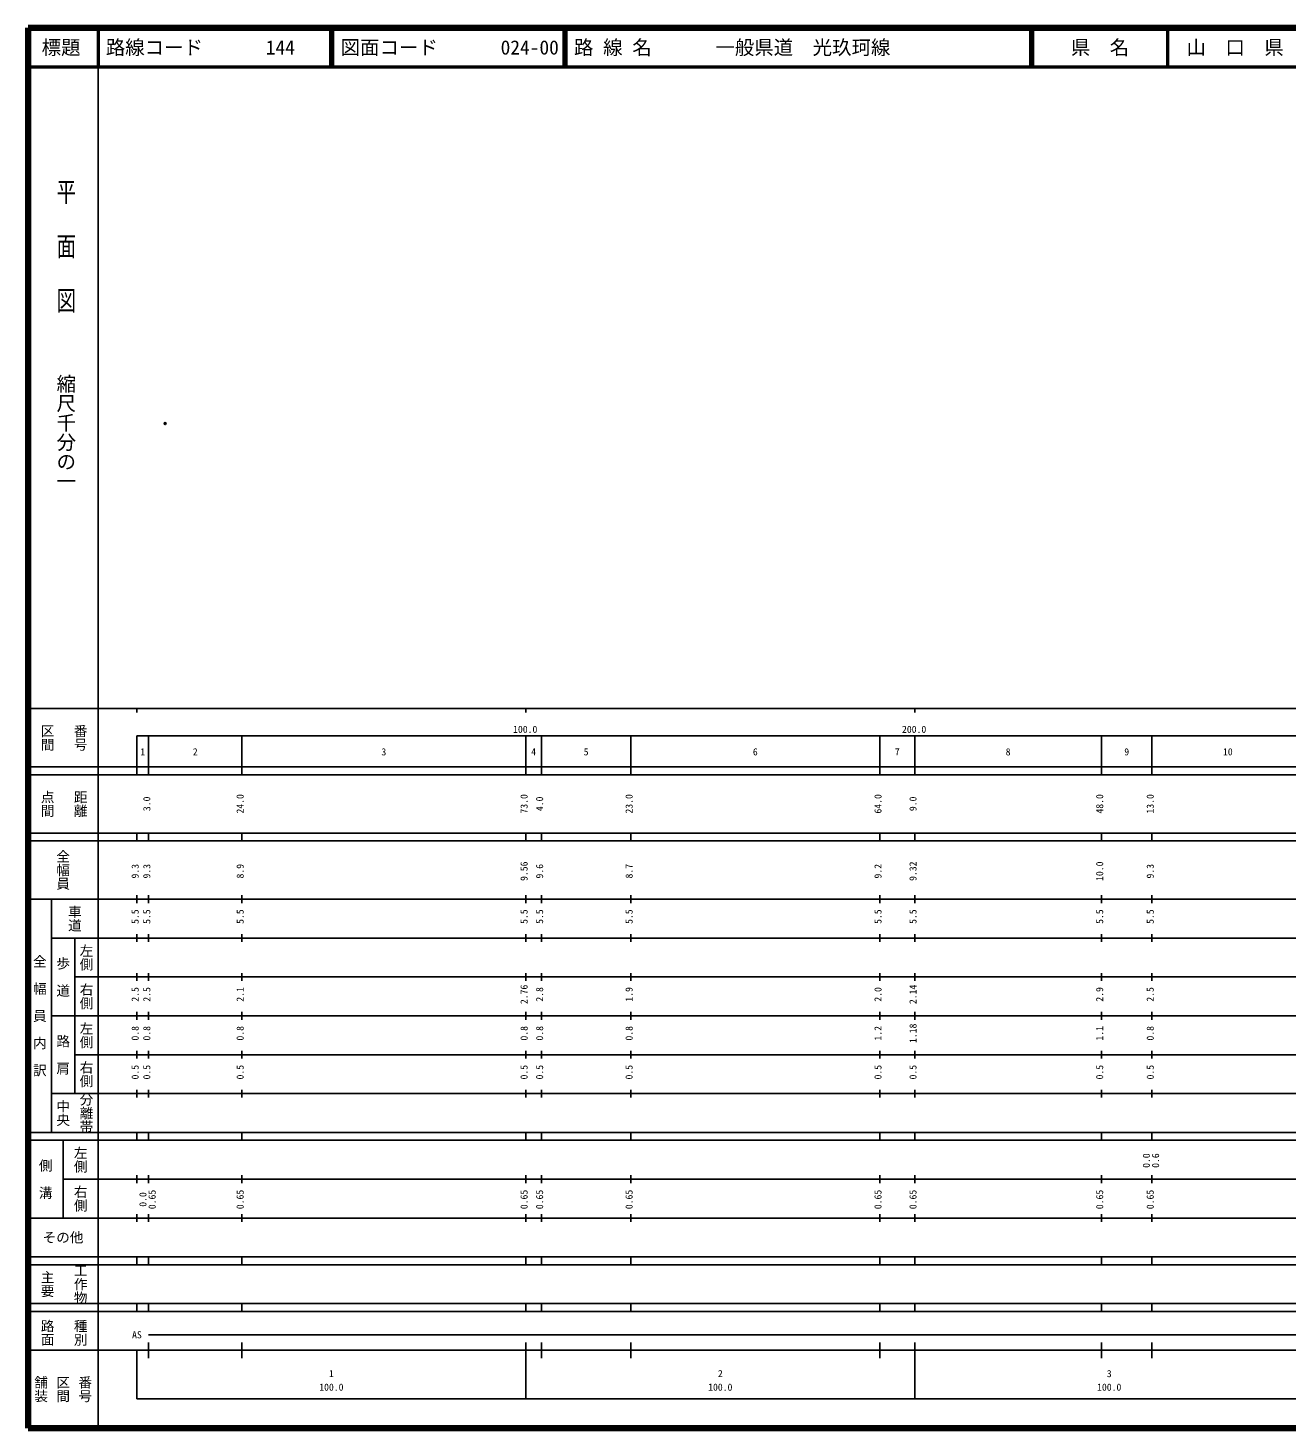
# Model space of a CAD drawing. Units: millimetres on the paper. Extents: x 40 to 680, y 20 to 380.
# Drawn here: x 40 to 363.7, y 20 to 380 of the extents above; entities that cross this region are included whole.
import ezdxf
from ezdxf.enums import TextEntityAlignment as Align

# ---------------------------------------------------------------- set-up
doc = ezdxf.new("R2010")
doc.units = ezdxf.units.MM
doc.header["$PDMODE"] = 32
doc.header["$PDSIZE"] = 0.5
doc.layers.add('M-OTRS', color=6, linetype='Continuous')
doc.layers.add('M-TTL-TXT', color=7, linetype='Continuous')
for name, color, linetype, lineweight in [('M-TTL', 2, 'Continuous', 140), ('M-TTL-BAND', 7, 'Continuous', 25), ('M-TTL-LINE', 7, 'Continuous', 50)]:
    doc.layers.add(name, color=color, linetype=linetype, lineweight=lineweight)
doc.styles.add('@ＭＳ ゴシック', font='')
doc.styles.add('ＭＳ ゴシック', font='')
doc.styles.get('@ＭＳ ゴシック').set_extended_font_data('@MS Gothic')
doc.styles.get('ＭＳ ゴシック').set_extended_font_data('MS Gothic')

msp = doc.modelspace()

# ---------------------------------------------------------------- linework, layer by layer
at = {"layer": 'M-OTRS'}
msp.add_point((75.24, 278.274), dxfattribs=at)
at = {"layer": 'M-TTL'}
for p, q in [((40, 380), (40, 20)), ((680, 380), (40, 380)), ((40, 20), (680, 20))]:
    msp.add_line(p, q, dxfattribs=at)
at = {"layer": 'M-TTL-BAND'}
for p, q in [((58, 370), (58, 20)), ((40, 205), (579, 205)), ((68, 205), (68, 204)), ((168, 205), (168, 204)), ((268, 205), (268, 204)), ((68, 198), (579, 198)), ((68, 198), (68, 188)), ((71, 188), (71, 198)), ((95, 188), (95, 198)), ((168, 188), (168, 198)), ((172, 188), (172, 198)), ((195, 188), (195, 198)), ((259, 188), (259, 198)), ((268, 188), (268, 198)), ((316, 188), (316, 198)), ((329, 188), (329, 198)), ((40, 190), (579, 190)), ((40, 188), (579, 188)), ((40, 173), (579, 173)), ((68, 171), (68, 173)), ((71, 171), (71, 173)), ((95, 171), (95, 173)), ((168, 171), (168, 173)), ((172, 171), (172, 173)), ((195, 171), (195, 173)), ((259, 171), (259, 173)), ((268, 171), (268, 173)), ((316, 171), (316, 173)), ((329, 171), (329, 173)), ((40, 171), (579, 171)), ((40, 156), (579, 156)), ((46, 96), (46, 156)), ((68, 155), (68, 157)), ((71, 155), (71, 157)), ((95, 155), (95, 157)), ((168, 155), (168, 157)), ((172, 155), (172, 157)), ((195, 155), (195, 157)), ((259, 155), (259, 157)), ((268, 155), (268, 157)), ((316, 155), (316, 157)), ((329, 155), (329, 157)), ((46, 146), (579, 146)), ((52, 146), (52, 106)), ((68, 145), (68, 147)), ((71, 145), (71, 147)), ((95, 145), (95, 147)), ((168, 145), (168, 147)), ((172, 145), (172, 147)), ((195, 145), (195, 147)), ((259, 145), (259, 147)), ((268, 145), (268, 147)), ((316, 145), (316, 147)), ((329, 145), (329, 147)), ((68, 135), (68, 137)), ((71, 135), (71, 137)), ((95, 135), (95, 137)), ((168, 135), (168, 137)), ((172, 135), (172, 137)), ((195, 135), (195, 137)), ((259, 135), (259, 137)), ((268, 135), (268, 137)), ((316, 135), (316, 137)), ((329, 135), (329, 137)), ((52, 136), (579, 136)), ((46, 126), (579, 126)), ((68, 125), (68, 127)), ((71, 125), (71, 127)), ((95, 125), (95, 127)), ((168, 125), (168, 127)), ((172, 125), (172, 127)), ((195, 125), (195, 127)), ((259, 125), (259, 127)), ((268, 125), (268, 127)), ((316, 125), (316, 127)), ((329, 125), (329, 127)), ((52, 116), (579, 116)), ((68, 115), (68, 117)), ((71, 115), (71, 117)), ((95, 115), (95, 117)), ((168, 115), (168, 117)), ((172, 115), (172, 117)), ((195, 115), (195, 117)), ((259, 115), (259, 117)), ((268, 115), (268, 117)), ((316, 115), (316, 117)), ((329, 115), (329, 117)), ((46, 106), (579, 106)), ((68, 105), (68, 107)), ((71, 105), (71, 107)), ((95, 105), (95, 107)), ((168, 105), (168, 107)), ((172, 105), (172, 107)), ((195, 105), (195, 107)), ((259, 105), (259, 107)), ((268, 105), (268, 107)), ((316, 105), (316, 107)), ((329, 105), (329, 107)), ((40, 96), (579, 96)), ((40, 94), (579, 94)), ((49, 94), (49, 74)), ((68, 94), (68, 96)), ((71, 94), (71, 96)), ((95, 94), (95, 96)), ((168, 94), (168, 96)), ((172, 94), (172, 96)), ((195, 94), (195, 96)), ((259, 94), (259, 96)), ((268, 94), (268, 96)), ((316, 94), (316, 96)), ((329, 94), (329, 96)), ((49, 84), (579, 84)), ((68, 83), (68, 85)), ((71, 83), (71, 85)), ((95, 83), (95, 85)), ((168, 83), (168, 85)), ((172, 83), (172, 85)), ((195, 83), (195, 85)), ((259, 83), (259, 85)), ((268, 83), (268, 85)), ((316, 83), (316, 85)), ((329, 83), (329, 85)), ((40, 74), (579, 74)), ((68, 73), (68, 75)), ((71, 73), (71, 75)), ((95, 73), (95, 75)), ((168, 73), (168, 75)), ((172, 73), (172, 75)), ((195, 73), (195, 75)), ((259, 73), (259, 75)), ((268, 73), (268, 75)), ((316, 73), (316, 75)), ((329, 73), (329, 75)), ((40, 64), (579, 64)), ((40, 62), (579, 62)), ((68, 62), (68, 64)), ((71, 62), (71, 64)), ((95, 62), (95, 64)), ((168, 62), (168, 64)), ((172, 62), (172, 64)), ((195, 62), (195, 64)), ((259, 62), (259, 64)), ((268, 62), (268, 64)), ((316, 62), (316, 64)), ((329, 62), (329, 64)), ((40, 52), (579, 52)), ((68, 50), (68, 52)), ((71, 50), (71, 52)), ((95, 50), (95, 52)), ((168, 50), (168, 52)), ((172, 50), (172, 52)), ((195, 50), (195, 52)), ((259, 50), (259, 52)), ((268, 50), (268, 52)), ((316, 50), (316, 52)), ((329, 50), (329, 52)), ((40, 50), (579, 50)), ((71, 44), (565, 44)), ((40, 40), (579, 40)), ((68, 40), (68, 27.5)), ((71, 38), (71, 42)), ((95, 38), (95, 42)), ((168, 27.5), (168, 42)), ((172, 38), (172, 42)), ((195, 38), (195, 42)), ((259, 38), (259, 42)), ((268, 27.5), (268, 42)), ((316, 38), (316, 42)), ((329, 38), (329, 42)), ((68, 27.5), (579, 27.5))]:
    msp.add_line(p, q, dxfattribs=at)
at = {"layer": 'M-TTL-LINE'}
for p, q in [((58, 380), (58, 370)), ((117.75, 380), (117.75, 370)), ((118.25, 380), (118.25, 370)), ((177.75, 380), (177.75, 370)), ((178.25, 380), (178.25, 370)), ((297.75, 380), (297.75, 370)), ((298.25, 380), (298.25, 370)), ((333, 380), (333, 370)), ((40, 370), (680, 370))]:
    msp.add_line(p, q, dxfattribs=at)

# ---------------------------------------------------------------- texts
at = {"layer": 'M-TTL-BAND', "style": '@ＭＳ ゴシック', "width": 1.4}
msp.add_text('平  面  図', height=3.666, rotation=270, dxfattribs=at).set_placement((49.777, 306.475), align=Align.MIDDLE_RIGHT)
at = {"layer": 'M-TTL-BAND', "style": '@ＭＳ ゴシック'}
msp.add_text('縮尺千分の一', height=3.666, rotation=270, dxfattribs=at).set_placement((49.777, 261.03), align=Align.MIDDLE_RIGHT)
for s, p in [('区間', (45, 197.5)), ('番号', (53.5, 197.5)), ('点間', (45, 180.5)), ('距離', (53.5, 180.5)), ('全幅員', (49, 163.5)), ('車道', (52, 151)), ('左側', (55, 141)), ('全\u3000幅\u3000員\u3000内\u3000訳', (43, 126)), ('歩\u3000道', (49, 136)), ('右側', (55, 131)), ('左側', (55, 121)), ('路\u3000肩', (49, 116)), ('右側', (55, 111)), ('分離帯', (55, 101)), ('中央', (49, 101)), ('左側', (53.5, 89)), ('側\u3000溝', (44.5, 84)), ('右側', (53.5, 79)), ('工作物', (53.5, 57)), ('主要', (45, 57)), ('路面', (45, 44.5)), ('種別', (53.5, 44.5)), ('舗装', (43.333, 30)), ('区間', (49, 30)), ('番号', (54.667, 30))]:
    msp.add_text(s, height=2.566, rotation=270, dxfattribs=at).set_placement(p, align=Align.MIDDLE_CENTER)
at = {"layer": 'M-TTL-BAND', "style": 'ＭＳ ゴシック'}
for s, p in [('100.0', (167.844, 198.195)), ('200.0', (267.844, 198.195)), ('1', (69.5, 192.405)), ('2', (83, 192.405)), ('3', (131.5, 192.405)), ('4', (170, 192.405)), ('5', (183.5, 192.405)), ('6', (227, 192.405)), ('7', (263.5, 192.405)), ('8', (292, 192.405)), ('9', (322.5, 192.405)), ('10', (348.5, 192.405)), ('AS', (68, 42.5)), ('1', (118, 32.523)), ('2', (218, 32.523)), ('3', (318, 32.523)), ('100.0', (118, 29.033)), ('100.0', (218, 29.033)), ('100.0', (318, 29.033))]:
    msp.add_text(s, height=1.833, dxfattribs=at).set_placement(p, align=Align.BOTTOM_CENTER)
for s, p in [('3.0', (72, 180.5)), ('24.0', (96, 180.5)), ('73.0', (169, 180.5)), ('4.0', (173, 180.5)), ('23.0', (196, 180.5)), ('64.0', (260, 180.5)), ('9.0', (269, 180.5)), ('48.0', (317, 180.5)), ('13.0', (330, 180.5)), ('9.3', (69, 163.174)), ('9.3', (72, 163.174)), ('8.9', (96, 163.174)), ('9.56', (169, 163.174)), ('9.6', (173, 163.174)), ('8.7', (196, 163.174)), ('9.2', (260, 163.174)), ('9.32', (269, 163.174)), ('10.0', (317, 163.174)), ('9.3', (330, 163.174)), ('5.5', (69, 151.5)), ('5.5', (72, 151.5)), ('5.5', (96, 151.5)), ('5.5', (169, 151.5)), ('5.5', (173, 151.5)), ('5.5', (196, 151.5)), ('5.5', (260, 151.5)), ('5.5', (269, 151.5)), ('5.5', (317, 151.5)), ('5.5', (330, 151.5)), ('2.5', (69, 131.5)), ('2.5', (72, 131.5)), ('2.1', (96, 131.5)), ('2.76', (169, 131.5)), ('2.8', (173, 131.5)), ('1.9', (196, 131.5)), ('2.0', (260, 131.5)), ('2.14', (269, 131.5)), ('2.9', (317, 131.5)), ('2.5', (330, 131.5)), ('0.8', (69, 121.5)), ('0.8', (72, 121.5)), ('0.8', (96, 121.5)), ('0.8', (169, 121.5)), ('0.8', (173, 121.5)), ('0.8', (196, 121.5)), ('1.2', (260, 121.5)), ('1.18', (269, 121.5)), ('1.1', (317, 121.5)), ('0.8', (330, 121.5)), ('0.5', (69, 111.5)), ('0.5', (72, 111.5)), ('0.5', (96, 111.5)), ('0.5', (169, 111.5)), ('0.5', (173, 111.5)), ('0.5', (196, 111.5)), ('0.5', (260, 111.5)), ('0.5', (269, 111.5)), ('0.5', (317, 111.5)), ('0.5', (330, 111.5)), ('0.0', (329, 88.764)), ('0.6', (331.37, 88.764)), ('0.0', (71, 78.764)), ('0.65', (73.37, 78.764)), ('0.65', (96, 78.764)), ('0.65', (169, 78.764)), ('0.65', (173, 78.764)), ('0.65', (196, 78.764)), ('0.65', (260, 78.764)), ('0.65', (269, 78.764)), ('0.65', (317, 78.764)), ('0.65', (330, 78.764))]:
    msp.add_text(s, height=1.833, rotation=90, dxfattribs=at).set_placement(p, align=Align.BOTTOM_CENTER)
msp.add_text('その他', height=2.566, dxfattribs=at).set_placement((49, 69), align=Align.MIDDLE_CENTER)
at = {"layer": 'M-TTL-TXT', "style": 'ＭＳ ゴシック'}
for s, p in [('標題', (48.5, 375)), ('県\u3000名', (315.625, 375)), ('山\u3000口\u3000県', (350.375, 375))]:
    msp.add_text(s, height=3.666, dxfattribs=at).set_placement(p, align=Align.MIDDLE_CENTER)
for s, p in [('路線コード', (60, 375)), ('144', (101.142, 375)), ('図面コード', (120.38, 375)), ('024-00', (161.521, 375)), ('路 線 名', (180.38, 375)), ('一般県道\u3000光玖珂線', (216.734, 375))]:
    msp.add_text(s, height=3.666, dxfattribs=at).set_placement(p, align=Align.MIDDLE_LEFT)

doc.saveas('drawing.dxf')
